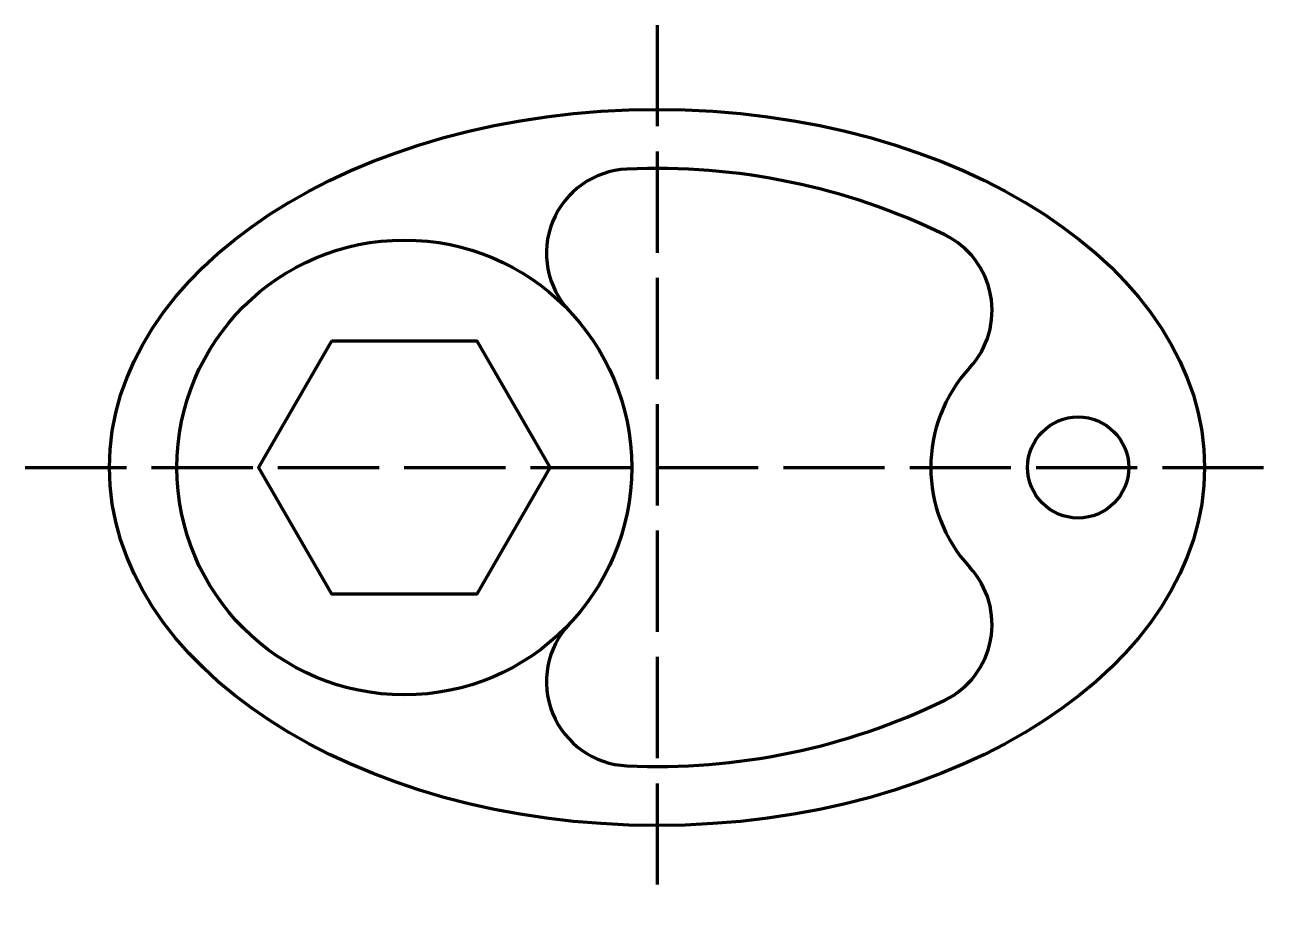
# Model space of a CAD drawing. Header units: millimetres. Extents: x 3 to 153, y 128 to 233.
import ezdxf

# ---------------------------------------------------------------- set-up
doc = ezdxf.new("R2010")
doc.units = ezdxf.units.MM
doc.linetypes.add('ACAD_ISO02W100', pattern=[15, 12, -3])

msp = doc.modelspace()

# ---------------------------------------------------------------- linework, layer by layer
at = {"linetype": 'ACAD_ISO02W100', "lineweight": 100}
for p, q in [((78.11, 232.98), (78.11, 127.98)), ((3.11, 180.48), (153.11, 180.48))]:
    msp.add_line(p, q, dxfattribs=at)
at = {"lineweight": 100}
msp.add_lwpolyline([(39.45, 195.48), (30.79, 180.48), (39.45, 165.48), (56.77, 165.48), (65.43, 180.48), (56.77, 195.48)], close=True, dxfattribs=at)
for centre, radius in [((48.11, 180.48), 27), ((128.11, 180.48), 6)]:
    msp.add_circle(centre, radius, dxfattribs=at)
for centre, radius, start, end in [((74.99, 205.91), 10, 92.6319, 223.4129), ((78.11, 137.98), 78, 64.0313, 92.6319), ((107.89, 199.11), 10, 317.3429, 64.0313), ((128.11, 180.48), 17.5, 137.3429, 222.6571), ((107.89, 161.84), 10, 295.9687, 42.6571), ((74.99, 155.05), 10, 136.5871, 267.3681), ((78.11, 222.98), 78, 267.3681, 295.9687)]:
    msp.add_arc(centre, radius, start, end, dxfattribs=at)
msp.add_ellipse((78.11, 180.48), major_axis=(65, 0), ratio=0.653846, dxfattribs=at)

doc.saveas('drawing.dxf')
